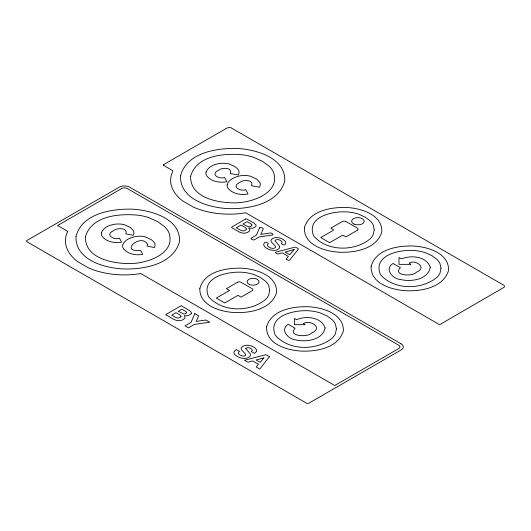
<?xml version="1.0" encoding="UTF-8"?>
<svg xmlns="http://www.w3.org/2000/svg" width="531" height="531" viewBox="0 0 531 531"><rect width="100%" height="100%" fill="white"/><g stroke="black" fill="none" stroke-linecap="round" stroke-linejoin="round"><path stroke-width="0.8" d="M285.147 244.386L285.598 243.689A6 3.465 0 0 0 285.685 242.255A7.587 4.381 0 0 0 285.101 241.187L284.616 240.662A13.64 7.872 0 0 0 282.598 239.189A10.978 6.339 0 0 0 280.295 238.173L280.01 238.087A7.819 4.513 0 0 0 277.66 237.616A6.319 3.651 0 0 0 274.992 237.689L272.801 238.406L271.208 239.753A5.151 2.974 0 0 0 271.016 241.008A7.952 4.593 0 0 0 271.66 242.282A20.483 11.828 0 0 0 272.808 243.55L274.042 244.764A15.558 8.981 0 0 1 275.091 245.906L275.509 246.968A2.144 1.235 0 0 1 275.29 247.532L274.945 247.831A3.226 1.865 0 0 1 274.5 248.077L274.023 248.249A2.151 1.241 0 0 1 273.326 248.362A3.339 1.925 0 0 1 271.826 248.262A5.171 2.987 0 0 1 270.465 247.838A8.748 5.051 0 0 1 268.148 246.424A4.958 2.861 0 0 1 267.538 245.428A3.83 2.21 0 0 1 267.69 244.399L268.175 243.882A1.228 0.71 0 0 0 267.889 243.125L266.688 242.428A1.235 0.71 0 0 0 264.876 242.468L263.9 243.789A6.611 3.817 0 0 0 263.827 245.163A8.098 4.673 0 0 0 264.292 246.138L264.936 246.902A13.614 7.859 0 0 0 267.06 248.488L269.469 249.623A10.016 5.781 0 0 0 270.491 249.955L273.711 250.426A5.668 3.272 0 0 0 275.755 250.214A6.246 3.604 0 0 0 277.567 249.597L279.12 248.541L279.678 247.22A5.874 3.392 0 0 0 279.565 246.43M284.822 244.705L284.722 244.758A1.235 0.71 0 0 1 283.063 244.711L281.815 243.994A1.228 0.71 0 0 1 281.51 243.271L281.941 242.747A3.04 1.759 0 0 0 281.961 241.957A4.328 2.502 0 0 0 281.337 241.134A8.562 4.938 0 0 0 280.242 240.37A6.053 3.491 0 0 0 279.399 239.966A3.518 2.031 0 0 0 278.125 239.634A2.994 1.726 0 0 0 276.883 239.634L275.801 239.972A3.465 2.005 0 0 0 275.47 240.165L275.058 240.583A1.5 0.863 0 0 0 274.985 240.815L278.078 244.452A21.539 12.432 0 0 1 278.563 244.937L278.788 245.176A7.938 4.58 0 0 1 279.558 246.43M163.74 164.544L226.704 128.183L228.423 127.613A3.79 2.184 0 0 1 230.945 127.739L504.125 285.459A3.777 2.184 0 0 1 504.125 287.271L440.385 324.255A1.228 0.71 0 0 1 438.725 324.209L245.773 212.812L238.884 213.708A59.027 34.077 0 0 1 211.796 212.639A58.198 33.599 0 0 1 193.251 207.037L182.989 201.116A58.204 33.606 0 0 1 173.292 190.41A58.954 34.037 0 0 1 171.44 174.772L172.993 170.796L163.82 165.499M245.382 219.15L231.954 226.91A1.228 0.71 0 0 0 232.04 227.865L238.485 231.589A10.872 6.279 0 0 0 240.988 232.678A7.308 4.221 0 0 0 243.185 233.122A5.323 3.073 0 0 0 245.402 233.069L247.785 232.299L249.411 231.025A5.078 2.934 0 0 0 249.729 230.408A4.301 2.482 0 0 0 249.796 229.777L248.694 228.038L252.683 228.264L255.683 226.644A4.056 2.343 0 0 0 255.942 226.252A3.903 2.25 0 0 0 256.035 225.21L254.249 223.305A15.054 8.688 0 0 0 253.592 222.887L247.041 219.104A1.228 0.71 0 0 0 245.382 219.15M286.594 259.354L288.094 260.203A1.228 0.71 0 0 0 289.826 259.964L298.236 249.311A1.235 0.71 0 0 0 298.143 248.627L295.813 247.28A1.235 0.71 0 0 0 294.619 247.227L276.107 252.052A1.228 0.71 0 0 0 275.695 253.048L276.93 253.778A1.228 0.71 0 0 0 278.251 253.944L282.233 252.842L288.379 256.393L286.481 258.61A1.235 0.71 0 0 0 286.554 259.32L286.554 259.32M401.104 343.849L129.783 187.204A7.421 4.288 0 0 0 126.351 186.082A7.52 4.341 0 0 0 122.608 186.082A7.421 4.288 0 0 0 119.223 187.204L27.035 240.424A1.686 0.969 0 0 0 27.035 241.804L306.533 403.168A1.686 0.976 0 0 0 308.916 403.168L401.104 349.942A7.421 4.288 0 0 0 403.042 347.991A7.52 4.341 0 0 0 403.049 345.8A7.421 4.288 0 0 0 401.104 343.876M163.82 165.499A1.228 0.71 0 0 1 163.74 164.537M245.82 348.688L249.046 352.392A26.278 15.173 0 0 1 249.351 352.703L249.583 352.949A7.892 4.553 0 0 1 250.254 353.938L250.393 354.25A6.199 3.578 0 0 1 250.513 355.086L249.909 356.493L248.289 357.602A6.571 3.797 0 0 1 246.079 358.312A5.994 3.458 0 0 1 244.214 358.471L240.855 357.987A10.341 5.974 0 0 1 239.8 357.648L237.337 356.48A13.945 8.051 0 0 1 235.153 354.861L234.49 354.064A8.423 4.865 0 0 1 234.012 353.049A6.936 4.002 0 0 1 234.085 351.615L236.229 349.471L239.547 351.383L238.572 352.212A3.544 2.044 0 0 0 238.366 353.261A4.633 2.675 0 0 0 238.97 354.177A8.416 4.859 0 0 0 241.174 355.544A4.845 2.801 0 0 0 242.435 355.943A3.013 1.739 0 0 0 243.795 356.042A1.805 1.042 0 0 0 244.24 355.976L244.804 355.79A2.887 1.666 0 0 0 245.203 355.571L245.501 355.312A1.805 1.042 0 0 0 245.687 354.934L245.289 353.845A15.233 8.795 0 0 0 244.26 352.73L243.032 351.509A20.789 12.001 0 0 1 241.864 350.221A8.277 4.779 0 0 1 241.193 348.894A5.423 3.133 0 0 1 241.326 347.705L242.82 346.278L245.408 345.369A6.644 3.836 0 0 1 248.223 345.296A8.038 4.64 0 0 1 250.366 345.694L250.964 345.873A11.304 6.525 0 0 1 253.34 346.916A13.972 8.065 0 0 1 255.404 348.422L255.902 348.967A7.912 4.567 0 0 1 256.513 350.082A6.326 3.651 0 0 1 256.42 351.595L254.541 353.407L251.223 351.489L252.086 350.652A2.755 1.593 0 0 0 252.119 349.77A4.002 2.31 0 0 0 251.568 349.099A8.23 4.752 0 0 0 250.519 348.369A5.715 3.299 0 0 0 249.61 347.938A2.96 1.706 0 0 0 247.453 347.659L246.53 347.971A3.133 1.805 0 0 0 246.231 348.15L245.873 348.502A1.181 0.684 0 0 0 245.82 348.688M269.695 290.371L268.706 295.143A29.099 16.8 0 0 1 265.619 299.444C249.988 312.401 222.23 312.42 208.55 296.663C199.683 275.708 232.412 270.087 246.49 272.781A28.767 16.607 0 0 1 253.898 274.54L260.482 277.507L265.633 281.317A29.079 16.786 0 0 1 268.699 285.605L269.695 290.371M374.242 229.843L373.26 234.569A28.774 16.614 0 0 1 370.213 238.817C354.741 251.641 327.275 251.661 313.735 236.069C304.953 215.327 337.351 209.765 351.283 212.433A28.442 16.421 0 0 1 358.604 214.172L365.129 217.106L370.22 220.876A28.747 16.6 0 0 1 373.26 225.117L374.242 229.843M336.435 328.901L335.439 333.674A29.119 16.813 0 0 1 332.353 337.975C316.715 350.925 288.964 350.951 275.284 335.194C266.416 314.239 299.145 308.617 313.224 311.305A28.754 16.6 0 0 1 320.631 313.071L327.215 316.038L332.366 319.841A29.086 16.793 0 0 1 335.439 324.136L336.435 328.901M440.982 268.374L439.993 273.093A28.793 16.62 0 0 1 436.947 277.348C421.475 290.165 394.009 290.191 380.468 274.6C371.687 253.858 404.084 248.296 418.016 250.957A28.428 16.415 0 0 1 425.338 252.703L431.862 255.637L436.953 259.407A28.76 16.6 0 0 1 439.993 263.648L440.982 268.374M76.013 236.322C74.951 259.865 104.295 268.042 123.179 268.938C143.549 269.668 173.139 264.438 179.518 241.691C180.772 218.36 150.87 210.23 132.458 209.141C112.154 208.676 82.086 213.177 76.013 236.322M85.431 236.766C84.768 259.155 114.663 264.099 131.734 263.522C147.505 263.104 176.325 253.506 168.885 232.585A39.493 22.8 0 0 0 164.716 226.803L157.773 221.673L148.892 217.677A38.743 22.368 0 0 0 138.91 215.301C120.444 213.263 91.551 215.32 85.431 236.766M180.567 175.774C179.491 199.464 209.022 207.687 228.025 208.597C248.521 209.327 278.297 204.063 284.716 181.177C285.977 157.7 255.889 149.516 237.357 148.421C216.927 147.95 186.673 152.483 180.567 175.774M190.629 176.252C189.965 198.468 219.642 203.373 236.58 202.802C252.232 202.384 280.826 192.859 273.438 172.104A39.161 22.614 0 0 0 269.31 166.369L262.42 161.271L253.599 157.302A38.411 22.176 0 0 0 243.702 154.952C225.376 152.935 196.702 154.966 190.629 176.252M199.855 288.36C199.092 305.823 220.856 311.889 234.881 312.567C250.207 313.204 271.666 309.201 276.644 292.375C277.195 275.138 255.67 268.898 241.705 268.208C226.418 267.75 204.614 271.248 199.855 288.36M266.589 326.89C265.825 344.36 287.596 350.42 301.615 351.097C316.941 351.728 338.4 347.732 343.378 330.899C343.929 313.662 322.41 307.429 308.438 306.739C293.152 306.281 271.348 309.779 266.589 326.89M304.402 227.812C303.639 245.422 325.583 251.541 339.721 252.225C355.186 252.862 376.824 248.833 381.849 231.855C382.4 214.471 360.688 208.179 346.604 207.488C331.185 207.03 309.201 210.561 304.402 227.812M371.136 266.343C370.366 283.959 392.323 290.072 406.461 290.756C421.919 291.393 443.564 287.357 448.582 270.385C449.133 253.002 427.428 246.709 413.337 246.019C397.925 245.554 375.935 249.085 371.136 266.343M325.105 327.912C322.742 340.119 305.969 342.409 295.721 339.867C288.306 339.382 279.432 329.738 288.24 324.282L295.103 328.244C287.125 336.501 308.153 337.57 311.611 332.997C323.844 327.693 310.038 319.39 303.241 323.545L305.252 324.693L294.446 324.687L294.446 318.454L296.59 319.702C306.022 315.587 321.315 316.894 325.105 327.912M430.309 267.372C427.92 279.777 410.861 282.087 400.454 279.505C392.714 279.027 383.853 268.925 393.059 263.456L400.407 267.697C392.143 275.655 412.939 276.877 416.251 272.33C427.203 267.896 416.749 259.958 409.839 262.606A1.228 0.71 0 0 0 409.647 263.615L410.914 264.345L398.993 264.345L398.993 257.469L401.031 258.624A1.235 0.71 0 0 0 402.352 258.624C411.764 254.92 426.672 256.539 430.309 267.372M181.011 316.297L180.427 317.213L178.755 317.976A2.376 1.374 0 0 1 177.573 318.016A3.378 1.951 0 0 1 176.564 317.777A6.312 3.644 0 0 1 175.383 317.239L171.712 315.122L175.98 312.659L180.162 315.102L181.011 316.297M246.417 228.974L245.767 230.009L243.775 230.866A2.655 1.533 0 0 1 242.587 230.885A3.71 2.137 0 0 1 241.472 230.62A6.644 3.836 0 0 1 240.231 230.049L236.328 227.799L241.061 225.071L245.495 227.666L246.417 228.974M101.408 232.77L101.381 234.304A13.56 7.826 0 0 0 102.271 236.501C106.797 242.063 114.829 243.291 121.559 242.136L119.462 238.16C114.298 240.41 104.428 234.802 113.375 230.779C116.554 227.607 128.243 227.48 125.887 233.919L133.235 235.293L133.852 233.209A13.169 7.607 0 0 0 133.075 230.248L130.254 227.474L124.473 224.766A14.045 8.104 0 0 0 120.776 224.082C113.707 223.478 104.381 225.635 101.408 232.77M205.955 172.217L205.928 173.783A13.886 8.018 0 0 0 206.838 176.04C211.537 181.814 219.887 182.983 226.85 181.741L224.547 177.387C219.595 179.704 209.665 174.38 218.48 170.385C221.493 167.225 233.076 167.258 230.354 173.511L238.346 175.004L239.05 172.688A13.494 7.792 0 0 0 238.253 169.648L235.379 166.82L229.485 164.059A14.37 8.297 0 0 0 225.708 163.362C218.5 162.751 208.982 164.929 205.955 172.217M227.202 184.483L227.175 186.049A13.872 8.011 0 0 0 228.084 188.299C232.77 194.074 241.12 195.235 248.07 193.988L245.661 189.58C240.729 191.976 230.826 186.52 239.581 182.564C242.587 179.432 254.243 179.451 251.468 185.704L259.559 187.251L260.27 184.934A13.461 7.773 0 0 0 259.48 181.901L256.606 179.08L250.672 176.292A14.125 8.157 0 0 0 246.888 175.595A15.094 8.715 0 0 0 242.813 175.515A14.264 8.237 0 0 0 240.125 175.834C235.14 176.982 228.98 179.193 227.202 184.483M147.611 244.539L147.007 246.112L154.448 247.539L155.065 245.461A13.136 7.587 0 0 0 154.295 242.501L151.481 239.733L145.653 236.992A13.799 7.965 0 0 0 141.956 236.308A14.762 8.523 0 0 0 139.321 236.189A13.939 8.051 0 0 0 135.345 236.547C130.453 237.676 124.407 239.846 122.654 245.037A13.779 7.958 0 0 0 122.628 246.563A13.547 7.819 0 0 0 123.511 248.767C128.031 254.322 136.055 255.544 142.779 254.382L140.576 250.353C118.327 252.623 141.452 232.399 147.611 244.539M194.837 313.589L191.054 322.363L184.994 325.861L188.425 327.839L194.392 324.395L209.752 322.198L205.942 319.994L196.178 321.447L198.674 315.799L194.837 313.589M259.566 227.859L256.427 235.147L251.409 238.041A1.228 0.71 0 0 0 251.329 238.996L252.716 239.8A1.228 0.71 0 0 0 254.376 239.746L259.301 236.906L272.211 235.054A1.228 0.71 0 0 0 272.828 234.018L271.301 233.116A1.228 0.71 0 0 0 270.226 232.99L260.801 234.397L263.217 228.934A1.228 0.71 0 0 0 262.991 228.317L261.405 227.421A1.228 0.71 0 0 0 259.613 227.779L259.566 227.859M191.24 313.482L191.18 313.629A4.381 2.529 0 0 1 190.901 314.047L188.001 315.699L184.27 315.68L185.04 317.08A4.626 2.668 0 0 1 184.974 317.764A5.41 3.12 0 0 1 184.635 318.414L182.929 319.762L180.401 320.571A5.649 3.259 0 0 1 178.058 320.624A7.527 4.348 0 0 1 176.046 320.239L175.761 320.16A11.197 6.465 0 0 1 173.179 319.038L165.626 314.677L181.177 305.697L188.512 309.931A14.642 8.456 0 0 1 190.012 310.927L191.273 312.493A4.202 2.423 0 0 1 191.246 313.482M269.489 356.686L259.752 369.025L256.201 366.974L258.491 364.293L252.67 360.934L247.984 362.228L244.539 360.244L265.978 354.655L269.489 356.686M251.707 225.721L249.55 226.783A2.17 1.254 0 0 1 248.754 226.797A3.232 1.865 0 0 1 248.004 226.677L242.926 223.989L247.021 221.626L250.459 223.611A7.388 4.261 0 0 1 251.302 224.195A3.491 2.018 0 0 1 251.84 224.845A2.383 1.374 0 0 1 251.847 225.476A2.164 1.248 0 0 1 251.707 225.721M186.335 312.965L184.403 313.914A1.852 1.069 0 0 1 183.726 313.934L178.316 311.312L181.947 309.215L185.146 311.066A7.062 4.075 0 0 1 185.956 311.617A3.166 1.825 0 0 1 186.441 312.208A2.091 1.208 0 0 1 186.447 312.759A1.845 1.069 0 0 1 186.335 312.965M294.128 249.563L289.734 254.761L285.047 252.059L294.128 249.563M263.887 357.881L260.15 362.301L256.115 359.972L263.887 357.881M357.622 230.096L345.927 236.886L343.597 235.552A1.228 0.71 0 0 0 341.937 235.598L329.618 242.707L320.717 237.569L333.03 230.454A1.228 0.71 0 0 0 333.116 229.498L330.8 228.157L342.561 221.4A2.814 1.626 0 0 1 345.767 221.4L357.622 228.25A2.814 1.626 0 0 1 357.622 230.096M121.606 188.578L57.607 225.529L67.762 231.383A59.266 34.216 0 0 0 68.107 250.997A58.529 33.792 0 0 0 77.858 261.763L88.179 267.724A58.529 33.792 0 0 0 106.824 273.352A59.339 34.256 0 0 0 140.795 273.551L334.722 385.513L398.721 348.568A4.109 2.37 0 0 0 398.708 345.216L127.394 188.578A4.069 2.35 0 0 0 121.606 188.578M237.53 282.253L226.392 288.685L229.498 290.484L216.303 298.097L224.746 302.975L237.941 295.355L241.047 297.154L252.192 290.722A2.482 1.434 0 0 0 252.185 288.691L241.047 282.253A2.482 1.434 0 0 0 237.53 282.253M354.084 224.115A6.299 3.637 0 0 0 364.16 221.706A6.299 3.637 0 0 0 355.505 217.876A6.299 3.637 0 0 0 354.084 224.115M249.411 284.497A5.967 3.445 0 0 0 258.962 282.213A5.967 3.445 0 0 0 250.758 278.583A5.967 3.445 0 0 0 249.411 284.497"/></g></svg>
